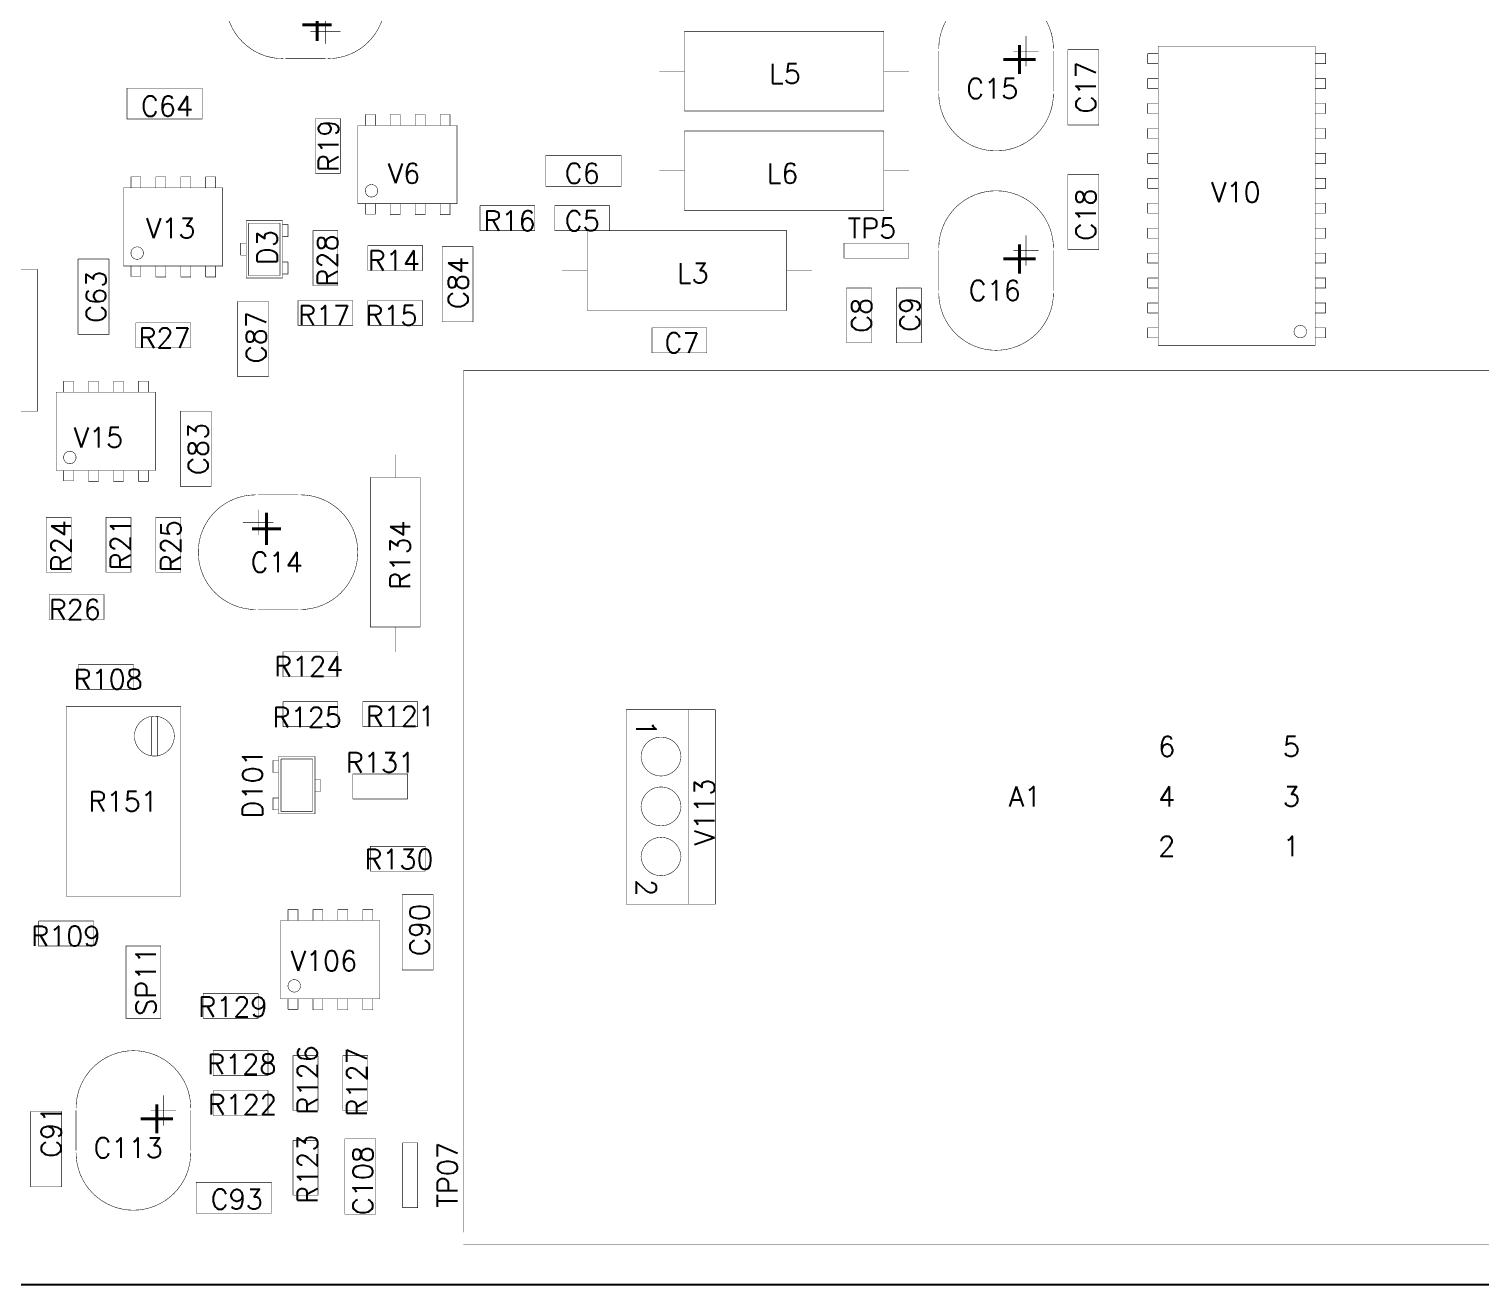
# Model space of a CAD drawing. Extents: x 4.94 to 13.12, y 3.81 to 8.64.
# Drawn here: x 7.936 to 10.847, y 3.815 to 6.335 of the extents above; entities that cross this region are included whole.
import ezdxf

# ---------------------------------------------------------------- set-up
doc = ezdxf.new("R2010")
doc.units = 0
doc.header["$LTSCALE"] = 25
doc.layers.get('0').update_dxf_attribs({"linetype": 'CONTINUOUS'})
for name, color, linetype in [('BOARD-OUTLINE', 1, 'CONTINUOUS'), ('COMP-MIN-OUTLINE-WIDTH-1', 1, 'CONTINUOUS'), ('COMP-MIN-OUTLINE-WIDTH-2', 1, 'CONTINUOUS'), ('COMP-MIN-TEXT-WIDTH-0', 1, 'CONTINUOUS'), ('COMP-MIN-TEXT-WIDTH-1', 1, 'CONTINUOUS'), ('COMPONENT-NAME-MIN', 1, 'CONTINUOUS')]:
    doc.layers.add(name, color=color, linetype=linetype)
doc.styles.get("Standard").update_dxf_attribs({"font": 'simplex'})

# ---------------------------------------------------------------- blocks, each defined once
blk = doc.blocks.new('DISC')
at = {"const_width": 0.5}
blk.add_lwpolyline([(0, 0.25, 1), (0, -0.25, 1)], format="xyb", close=True, dxfattribs=at)
blk = doc.blocks.new('0', base_point=(1.5, 1))
at = {"layer": 'COMP-MIN-OUTLINE-WIDTH-1', "const_width": 0.001}
for points in [[(0.407, 0.146), (0.407, 1.874)], [(0.407, 1.874), (2.514, 1.874)], [(2.514, 1.874), (2.514, 0.122)], [(2.514, 0.122), (0.407, 0.122)]]:
    blk.add_lwpolyline(points, dxfattribs=at)
at = {"layer": 'COMP-MIN-OUTLINE-WIDTH-2', "const_width": 0.001}
for points in [[(0.843, 1.099, 1), (0.763, 1.099)], [(0.763, 1.099, 0.948), (0.843, 1.099, 1)], [(0.843, 0.999, 1), (0.763, 0.999)], [(0.763, 0.999, 0.948), (0.843, 0.999, 1)], [(0.843, 0.899, 0.973), (0.763, 0.899)], [(0.763, 0.899, 0.948), (0.843, 0.899, 0.973)]]:
    blk.add_lwpolyline(points, format="xyb", dxfattribs=at)
at = {"layer": 'COMP-MIN-OUTLINE-WIDTH-1', "xscale": 0.001, "yscale": 0.001}
for p in [(0.407, 1.874), (2.514, 1.874), (0.407, 0.146), (0.407, 0.122), (2.514, 0.122)]:
    blk.add_blockref('DISC', p, dxfattribs=at)
at = {"layer": 'COMP-MIN-OUTLINE-WIDTH-2', "xscale": 0.001, "yscale": 0.001}
for p in [(0.763, 1.099), (0.763, 1.099), (0.843, 1.099), (0.763, 0.999), (0.763, 0.999), (0.843, 0.999), (0.763, 0.899), (0.763, 0.899), (0.843, 0.899)]:
    blk.add_blockref('DISC', p, dxfattribs=at)
at = {"layer": 'COMP-MIN-TEXT-WIDTH-0'}
for s, p in [('6', (1.8, 1.1)), ('5', (2.05, 1.1)), ('4', (1.8, 1)), ('3', (2.05, 1)), ('2', (1.8, 0.9)), ('1', (2.05, 0.9))]:
    blk.add_text(s, height=0.04, dxfattribs=at).set_placement(p)
blk = doc.blocks.new('281', base_point=(1.025, 1.025))
at = {"layer": 'COMP-MIN-OUTLINE-WIDTH-2', "const_width": 0.001}
for points in [[(1.007, 1.056), (1.158, 1.056)], [(1.007, 0.994), (1.007, 1.056)], [(1.158, 1.056), (1.158, 0.994)], [(1.158, 0.994), (1.007, 0.994)]]:
    blk.add_lwpolyline(points, dxfattribs=at)
at = {"layer": 'COMP-MIN-OUTLINE-WIDTH-2', "xscale": 0.001, "yscale": 0.001}
for p in [(1.007, 1.056), (1.007, 1.056), (1.158, 1.056), (1.007, 0.994), (1.158, 0.994)]:
    blk.add_blockref('DISC', p, dxfattribs=at)
blk = doc.blocks.new('369', base_point=(2.075, 2.125))
at = {"layer": 'COMP-MIN-OUTLINE-WIDTH-1', "const_width": 0.001}
for points in [[(2.13, 2.24, 1), (2.13, 2.01)], [(2.22, 2.24, -1), (2.22, 2.01)]]:
    blk.add_lwpolyline(points, format="xyb", dxfattribs=at)
for points in [[(2.135, 2.24), (2.215, 2.24)], [(2.105, 2.185), (2.165, 2.185)], [(2.135, 2.21), (2.135, 2.16)], [(2.135, 2.01), (2.215, 2.01)]]:
    blk.add_lwpolyline(points, dxfattribs=at)
at = {"layer": 'COMP-MIN-OUTLINE-WIDTH-1', "xscale": 0.001, "yscale": 0.001}
for p in [(2.13, 2.24), (2.135, 2.24), (2.215, 2.24), (2.22, 2.24), (2.105, 2.185), (2.135, 2.21), (2.165, 2.185), (2.135, 2.16), (2.13, 2.01), (2.135, 2.01), (2.215, 2.01), (2.22, 2.01)]:
    blk.add_blockref('DISC', p, dxfattribs=at)
at = {"layer": 'COMP-MIN-TEXT-WIDTH-1'}
blk.add_text('+', height=0.075, dxfattribs=at).set_placement((2.11, 2.14))
blk = doc.blocks.new('454', base_point=(2.05, 2.125))
at = {"layer": 'COMP-MIN-OUTLINE-WIDTH-2', "const_width": 0.001}
for points in [[(2.008, 2.223), (2.292, 2.223)], [(2.008, 2.027), (2.008, 2.223)], [(2.292, 2.223), (2.292, 2.027)], [(2.292, 2.027), (2.008, 2.027)]]:
    blk.add_lwpolyline(points, dxfattribs=at)
at = {"layer": 'COMP-MIN-OUTLINE-WIDTH-2', "xscale": 0.001, "yscale": 0.001}
for p in [(2.008, 2.223), (2.008, 2.223), (2.292, 2.223), (2.008, 2.027), (2.292, 2.027)]:
    blk.add_blockref('DISC', p, dxfattribs=at)
blk = doc.blocks.new('325', base_point=(1.02, 1.03))
at = {"layer": 'COMP-MIN-OUTLINE-WIDTH-2', "const_width": 0.001}
for points in [[(1.005, 1.055), (1.115, 1.055)], [(1.005, 1.005), (1.005, 1.055)], [(1.115, 1.055), (1.115, 1.005)], [(1.115, 1.005), (1.005, 1.005)]]:
    blk.add_lwpolyline(points, dxfattribs=at)
at = {"layer": 'COMP-MIN-OUTLINE-WIDTH-2', "xscale": 0.001, "yscale": 0.001}
for p in [(1.005, 1.055), (1.005, 1.055), (1.115, 1.055), (1.005, 1.005), (1.115, 1.005)]:
    blk.add_blockref('DISC', p, dxfattribs=at)
blk = doc.blocks.new('498', base_point=(1.02, 1.105))
at = {"layer": 'COMP-MIN-OUTLINE-WIDTH-2', "const_width": 0.001}
for points in [[(1.008, 1.099), (1.008, 1.11)], [(1.008, 1.11), (1.032, 1.11)], [(1.032, 1.11), (1.032, 1.099)], [(1.083, 1.099), (1.083, 1.11)], [(1.083, 1.11), (1.107, 1.11)], [(1.107, 1.11), (1.107, 1.099)], [(1, 1.099), (1.115, 1.099)], [(1, 1.026), (1, 1.099)], [(1.005, 1.094), (1.005, 1.031)], [(1.11, 1.094), (1.005, 1.094)], [(1.11, 1.031), (1.11, 1.094)], [(1.115, 1.099), (1.115, 1.026)], [(1.115, 1.026), (1, 1.026)], [(1.005, 1.031), (1.11, 1.031)], [(1.045, 1.026), (1.045, 1.015)], [(1.069, 1.015), (1.069, 1.026)], [(1.045, 1.015), (1.069, 1.015)]]:
    blk.add_lwpolyline(points, dxfattribs=at)
at = {"layer": 'COMP-MIN-OUTLINE-WIDTH-2', "xscale": 0.001, "yscale": 0.001}
for p in [(1.008, 1.11), (1.032, 1.11), (1.083, 1.11), (1.107, 1.11), (1, 1.099), (1, 1.099), (1.005, 1.094), (1.005, 1.094), (1.008, 1.099), (1.032, 1.099), (1.083, 1.099), (1.107, 1.099), (1.11, 1.094), (1.115, 1.099), (1, 1.026), (1.005, 1.031), (1.045, 1.026), (1.069, 1.026), (1.11, 1.031), (1.115, 1.026), (1.045, 1.015), (1.069, 1.015)]:
    blk.add_blockref('DISC', p, dxfattribs=at)
blk = doc.blocks.new('758', base_point=(2.05, 2.05))
at = {"layer": 'COMP-MIN-OUTLINE-WIDTH-2', "const_width": 0.001}
for points in [[(2.1, 2.13), (2.1, 1.97)], [(2.5, 2.13), (2.1, 2.13)], [(2.5, 1.97), (2.5, 2.13)], [(2.05, 2.05), (2.1, 2.05)], [(2.5, 2.05), (2.55, 2.05)], [(2.1, 1.97), (2.5, 1.97)]]:
    blk.add_lwpolyline(points, dxfattribs=at)
at = {"layer": 'COMP-MIN-OUTLINE-WIDTH-2', "xscale": 0.001, "yscale": 0.001}
for p in [(2.1, 2.13), (2.1, 2.13), (2.5, 2.13), (2.05, 2.05), (2.1, 2.05), (2.5, 2.05), (2.55, 2.05), (2.1, 1.97), (2.5, 1.97)]:
    blk.add_blockref('DISC', p, dxfattribs=at)
blk = doc.blocks.new('886', base_point=(2.05, 2.05))
at = {"layer": 'COMP-MIN-OUTLINE-WIDTH-1', "const_width": 0.001}
for points in [[(2.1, 2.05), (2.1, 2.1)], [(2.1, 2.1), (2.4, 2.1)], [(2.4, 2.1), (2.4, 2.05)], [(2.05, 2.05), (2.1, 2.05)], [(2.1, 2.05), (2.1, 2)], [(2.4, 2.05), (2.445, 2.05)], [(2.4, 2), (2.4, 2.05)], [(2.1, 2), (2.4, 2)]]:
    blk.add_lwpolyline(points, dxfattribs=at)
at = {"layer": 'COMP-MIN-OUTLINE-WIDTH-1', "xscale": 0.001, "yscale": 0.001}
for p in [(2.1, 2.1), (2.4, 2.1), (2.05, 2.05), (2.1, 2.05), (2.1, 2.05), (2.4, 2.05), (2.4, 2.05), (2.445, 2.05), (2.1, 2), (2.4, 2)]:
    blk.add_blockref('DISC', p, dxfattribs=at)
blk = doc.blocks.new('817', base_point=(2.2, 2.1))
at = {"layer": 'COMP-MIN-OUTLINE-WIDTH-2', "const_width": 0.001}
for points in [[(2.01, 2.24), (2.01, 2.01)], [(2.39, 2.24), (2.01, 2.24)], [(2.39, 2.01), (2.39, 2.24)], [(2.293, 2.069), (2.369, 2.069)], [(2.371, 2.057), (2.291, 2.057)], [(2.01, 2.01), (2.39, 2.01)]]:
    blk.add_lwpolyline(points, dxfattribs=at)
for points in [[(2.371, 2.063, 1), (2.291, 2.063)], [(2.291, 2.063, 1), (2.371, 2.063, 1)]]:
    blk.add_lwpolyline(points, format="xyb", dxfattribs=at)
at = {"layer": 'COMP-MIN-OUTLINE-WIDTH-2', "xscale": 0.001, "yscale": 0.001}
for p in [(2.01, 2.24), (2.01, 2.24), (2.39, 2.24), (2.293, 2.069), (2.369, 2.069), (2.291, 2.063), (2.291, 2.063), (2.291, 2.057), (2.371, 2.063), (2.371, 2.057), (2.01, 2.01), (2.39, 2.01)]:
    blk.add_blockref('DISC', p, dxfattribs=at)
blk = doc.blocks.new('5050', base_point=(2.05, 2.05))
at = {"layer": 'COMP-MIN-OUTLINE-WIDTH-2', "const_width": 0.001}
for points in [[(2.16, 2.085), (2.015, 2.085)], [(2.015, 2.085), (2.015, 2.015)], [(2.16, 2.015), (2.16, 2.085)], [(2.015, 2.015), (2.16, 2.015)]]:
    blk.add_lwpolyline(points, dxfattribs=at)
at = {"layer": 'COMP-MIN-OUTLINE-WIDTH-2', "xscale": 0.001, "yscale": 0.001}
for p in [(2.015, 2.085), (2.16, 2.085), (2.015, 2.015), (2.015, 2.015), (2.16, 2.015)]:
    blk.add_blockref('DISC', p, dxfattribs=at)
blk = doc.blocks.new('945', base_point=(2.075, 2.075))
at = {"layer": 'COMP-MIN-OUTLINE-WIDTH-2', "const_width": 0.001}
for points in [[(2.01, 2.09), (2.01, 2.06)], [(2.14, 2.09), (2.01, 2.09)], [(2.14, 2.06), (2.14, 2.09)], [(2.01, 2.06), (2.14, 2.06)]]:
    blk.add_lwpolyline(points, dxfattribs=at)
at = {"layer": 'COMP-MIN-OUTLINE-WIDTH-2', "xscale": 0.001, "yscale": 0.001}
for p in [(2.01, 2.09), (2.01, 2.09), (2.14, 2.09), (2.01, 2.06), (2.14, 2.06)]:
    blk.add_blockref('DISC', p, dxfattribs=at)
blk = doc.blocks.new('1524', base_point=(1.025, 1.04))
at = {"layer": 'COMP-MIN-OUTLINE-WIDTH-1', "const_width": 0.001}
for points in [[(1.6, 1.39), (1, 1.39)], [(1, 1.39), (1, 1.075)], [(1.6, 1.075), (1.6, 1.39)], [(1, 1.075), (1.6, 1.075)]]:
    blk.add_lwpolyline(points, dxfattribs=at)
for points in [[(1.04, 1.105, 1), (1.015, 1.105)], [(1.015, 1.105, 1), (1.04, 1.105, 1)]]:
    blk.add_lwpolyline(points, format="xyb", dxfattribs=at)
at = {"layer": 'COMP-MIN-OUTLINE-WIDTH-2', "const_width": 0.001}
for points in [[(1.015, 1.39), (1.015, 1.411)], [(1.015, 1.411), (1.035, 1.411)], [(1.035, 1.411), (1.035, 1.39)], [(1.065, 1.39), (1.065, 1.411)], [(1.065, 1.411), (1.085, 1.411)], [(1.085, 1.411), (1.085, 1.39)], [(1.115, 1.39), (1.115, 1.411)], [(1.115, 1.411), (1.135, 1.411)], [(1.135, 1.411), (1.135, 1.39)], [(1.165, 1.39), (1.165, 1.411)], [(1.165, 1.411), (1.185, 1.411)], [(1.185, 1.411), (1.185, 1.39)], [(1.215, 1.39), (1.215, 1.411)], [(1.215, 1.411), (1.235, 1.411)], [(1.235, 1.411), (1.235, 1.39)], [(1.265, 1.39), (1.265, 1.411)], [(1.265, 1.411), (1.285, 1.411)], [(1.285, 1.411), (1.285, 1.39)], [(1.315, 1.39), (1.315, 1.411)], [(1.315, 1.411), (1.335, 1.411)], [(1.335, 1.411), (1.335, 1.39)], [(1.365, 1.39), (1.365, 1.411)], [(1.365, 1.411), (1.385, 1.411)], [(1.385, 1.411), (1.385, 1.39)], [(1.415, 1.39), (1.415, 1.411)], [(1.415, 1.411), (1.435, 1.411)], [(1.435, 1.411), (1.435, 1.39)], [(1.465, 1.39), (1.465, 1.411)], [(1.465, 1.411), (1.485, 1.411)], [(1.485, 1.411), (1.485, 1.39)], [(1.515, 1.39), (1.515, 1.411)], [(1.515, 1.411), (1.535, 1.411)], [(1.535, 1.411), (1.535, 1.39)], [(1.565, 1.39), (1.565, 1.411)], [(1.565, 1.411), (1.585, 1.411)], [(1.585, 1.411), (1.585, 1.39)], [(1.015, 1.054), (1.015, 1.075)], [(1.035, 1.054), (1.015, 1.054)], [(1.035, 1.075), (1.035, 1.054)], [(1.065, 1.054), (1.065, 1.075)], [(1.085, 1.054), (1.065, 1.054)], [(1.085, 1.075), (1.085, 1.054)], [(1.115, 1.054), (1.115, 1.075)], [(1.135, 1.054), (1.115, 1.054)], [(1.135, 1.075), (1.135, 1.054)], [(1.165, 1.054), (1.165, 1.075)], [(1.185, 1.054), (1.165, 1.054)], [(1.185, 1.075), (1.185, 1.054)], [(1.215, 1.054), (1.215, 1.075)], [(1.235, 1.054), (1.215, 1.054)], [(1.235, 1.075), (1.235, 1.054)], [(1.265, 1.054), (1.265, 1.075)], [(1.285, 1.054), (1.265, 1.054)], [(1.285, 1.075), (1.285, 1.054)], [(1.315, 1.054), (1.315, 1.075)], [(1.335, 1.054), (1.315, 1.054)], [(1.335, 1.075), (1.335, 1.054)], [(1.365, 1.054), (1.365, 1.075)], [(1.385, 1.054), (1.365, 1.054)], [(1.385, 1.075), (1.385, 1.054)], [(1.415, 1.054), (1.415, 1.075)], [(1.435, 1.054), (1.415, 1.054)], [(1.435, 1.075), (1.435, 1.054)], [(1.465, 1.054), (1.465, 1.075)], [(1.485, 1.054), (1.465, 1.054)], [(1.485, 1.075), (1.485, 1.054)], [(1.515, 1.054), (1.515, 1.075)], [(1.535, 1.054), (1.515, 1.054)], [(1.535, 1.075), (1.535, 1.054)], [(1.565, 1.054), (1.565, 1.075)], [(1.585, 1.054), (1.565, 1.054)], [(1.585, 1.075), (1.585, 1.054)]]:
    blk.add_lwpolyline(points, dxfattribs=at)
at = {"layer": 'COMP-MIN-OUTLINE-WIDTH-1', "xscale": 0.001, "yscale": 0.001}
for p in [(1, 1.39), (1.6, 1.39), (1.015, 1.105), (1.015, 1.105), (1.04, 1.105), (1, 1.075), (1, 1.075), (1.6, 1.075)]:
    blk.add_blockref('DISC', p, dxfattribs=at)
at = {"layer": 'COMP-MIN-OUTLINE-WIDTH-2', "xscale": 0.001, "yscale": 0.001}
for p in [(1.015, 1.411), (1.035, 1.411), (1.065, 1.411), (1.085, 1.411), (1.115, 1.411), (1.135, 1.411), (1.165, 1.411), (1.185, 1.411), (1.215, 1.411), (1.235, 1.411), (1.265, 1.411), (1.285, 1.411), (1.315, 1.411), (1.335, 1.411), (1.365, 1.411), (1.385, 1.411), (1.415, 1.411), (1.435, 1.411), (1.465, 1.411), (1.485, 1.411), (1.515, 1.411), (1.535, 1.411), (1.565, 1.411), (1.585, 1.411), (1.015, 1.39), (1.035, 1.39), (1.065, 1.39), (1.085, 1.39), (1.115, 1.39), (1.135, 1.39), (1.165, 1.39), (1.185, 1.39), (1.215, 1.39), (1.235, 1.39), (1.265, 1.39), (1.285, 1.39), (1.315, 1.39), (1.335, 1.39), (1.365, 1.39), (1.385, 1.39), (1.415, 1.39), (1.435, 1.39), (1.465, 1.39), (1.485, 1.39), (1.515, 1.39), (1.535, 1.39), (1.565, 1.39), (1.585, 1.39), (1.015, 1.075), (1.015, 1.054), (1.035, 1.075), (1.035, 1.054), (1.065, 1.075), (1.065, 1.054), (1.085, 1.075), (1.085, 1.054), (1.115, 1.075), (1.115, 1.054), (1.135, 1.075), (1.135, 1.054), (1.165, 1.075), (1.165, 1.054), (1.185, 1.075), (1.185, 1.054), (1.215, 1.075), (1.215, 1.054), (1.235, 1.075), (1.235, 1.054), (1.265, 1.075), (1.265, 1.054), (1.285, 1.075), (1.285, 1.054), (1.315, 1.075), (1.315, 1.054), (1.335, 1.075), (1.335, 1.054), (1.365, 1.075), (1.365, 1.054), (1.385, 1.075), (1.385, 1.054), (1.415, 1.075), (1.415, 1.054), (1.435, 1.075), (1.435, 1.054), (1.465, 1.075), (1.465, 1.054), (1.485, 1.075), (1.485, 1.054), (1.515, 1.075), (1.515, 1.054), (1.535, 1.075), (1.535, 1.054), (1.565, 1.075), (1.565, 1.054), (1.585, 1.075), (1.585, 1.054)]:
    blk.add_blockref('DISC', p, dxfattribs=at)
blk = doc.blocks.new('2551', base_point=(1.025, 1.04))
at = {"layer": 'COMP-MIN-OUTLINE-WIDTH-1', "const_width": 0.001}
for points in [[(1, 1.211), (1.199, 1.211)], [(1, 1.054), (1, 1.211)], [(1.199, 1.211), (1.199, 1.054)], [(1.199, 1.054), (1, 1.054)]]:
    blk.add_lwpolyline(points, dxfattribs=at)
for points in [[(1.04, 1.08, 1), (1.015, 1.08)], [(1.015, 1.08, 1), (1.04, 1.08, 1)]]:
    blk.add_lwpolyline(points, format="xyb", dxfattribs=at)
at = {"layer": 'COMP-MIN-OUTLINE-WIDTH-2', "const_width": 0.001}
for points in [[(1.035, 1.233), (1.015, 1.233)], [(1.015, 1.233), (1.015, 1.211)], [(1.035, 1.211), (1.035, 1.233)], [(1.065, 1.211), (1.065, 1.233)], [(1.065, 1.233), (1.085, 1.233)], [(1.085, 1.233), (1.085, 1.211)], [(1.115, 1.211), (1.115, 1.233)], [(1.115, 1.233), (1.135, 1.233)], [(1.135, 1.233), (1.135, 1.211)], [(1.165, 1.211), (1.165, 1.233)], [(1.165, 1.233), (1.185, 1.233)], [(1.185, 1.233), (1.185, 1.211)], [(1.015, 1.054), (1.015, 1.033)], [(1.035, 1.033), (1.035, 1.054)], [(1.065, 1.054), (1.065, 1.032)], [(1.085, 1.032), (1.085, 1.054)], [(1.115, 1.054), (1.115, 1.032)], [(1.135, 1.032), (1.135, 1.054)], [(1.165, 1.054), (1.165, 1.032)], [(1.185, 1.032), (1.185, 1.054)], [(1.015, 1.033), (1.035, 1.033)], [(1.065, 1.032), (1.085, 1.032)], [(1.115, 1.032), (1.135, 1.032)], [(1.165, 1.032), (1.185, 1.032)]]:
    blk.add_lwpolyline(points, dxfattribs=at)
at = {"layer": 'COMP-MIN-OUTLINE-WIDTH-1', "xscale": 0.001, "yscale": 0.001}
for p in [(1, 1.211), (1, 1.211), (1.199, 1.211), (1.015, 1.08), (1.015, 1.08), (1.04, 1.08), (1, 1.054), (1.199, 1.054)]:
    blk.add_blockref('DISC', p, dxfattribs=at)
at = {"layer": 'COMP-MIN-OUTLINE-WIDTH-2', "xscale": 0.001, "yscale": 0.001}
for p in [(1.015, 1.233), (1.035, 1.233), (1.065, 1.233), (1.085, 1.233), (1.115, 1.233), (1.135, 1.233), (1.165, 1.233), (1.185, 1.233), (1.015, 1.211), (1.035, 1.211), (1.065, 1.211), (1.085, 1.211), (1.115, 1.211), (1.135, 1.211), (1.165, 1.211), (1.185, 1.211), (1.015, 1.054), (1.035, 1.054), (1.065, 1.054), (1.085, 1.054), (1.115, 1.054), (1.135, 1.054), (1.165, 1.054), (1.185, 1.054), (1.015, 1.033), (1.035, 1.033), (1.065, 1.032), (1.085, 1.032), (1.115, 1.032), (1.135, 1.032), (1.165, 1.032), (1.185, 1.032)]:
    blk.add_blockref('DISC', p, dxfattribs=at)
blk = doc.blocks.new('2703', base_point=(2.1, 2.075))
at = {"layer": 'COMP-MIN-OUTLINE-WIDTH-1', "const_width": 0.001}
for points in [[(2.005, 2.184), (2.395, 2.184)], [(2.005, 2.005), (2.005, 2.184)], [(2.395, 2.184), (2.395, 2.005)], [(2.005, 2.13), (2.395, 2.13)], [(2.395, 2.005), (2.005, 2.005)]]:
    blk.add_lwpolyline(points, dxfattribs=at)
at = {"layer": 'COMP-MIN-OUTLINE-WIDTH-1', "xscale": 0.001, "yscale": 0.001}
for p in [(2.005, 2.184), (2.005, 2.184), (2.395, 2.184), (2.005, 2.13), (2.395, 2.13), (2.005, 2.005), (2.395, 2.005)]:
    blk.add_blockref('DISC', p, dxfattribs=at)
at = {"layer": 'COMP-MIN-TEXT-WIDTH-0'}
for s, p in [('1', (2.025, 2.025)), ('2', (2.345, 2.025))]:
    blk.add_text(s, height=0.04, dxfattribs=at).set_placement(p)

msp = doc.modelspace()

# ---------------------------------------------------------------- linework, layer by layer
at = {"layer": 'BOARD-OUTLINE'}
msp.add_lwpolyline([(4.939, 3.815), (4.939, 8.638), (13.119, 8.638), (13.119, 3.815), (4.94, 3.815)], dxfattribs=at)

# ---------------------------------------------------------------- block references
for name, p, rotation in [('369', (8.59, 6.39), 180), ('369', (9.875, 6.35), 270), ('281', (10.05, 6.275), 270), ('1524', (10.55, 5.725), 90), ('325', (8.535, 6.14), 270), ('281', (10.05, 6.025), 270), ('369', (9.875, 5.95), 270), ('498', (8.45, 5.93), 270), ('325', (8.53, 5.835), 90), ('281', (8.795, 5.765), 90), ('454', (7.855, 5.81), 270), ('281', (8.065, 5.74), 90), ('325', (9.6, 5.8), 270), ('325', (9.7, 5.8), 270), ('281', (8.385, 5.655), 90), ('281', (8.27, 5.55), 270), ('886', (8.67, 5.085), 90), ('325', (7.995, 5.34), 270), ('325', (8.115, 5.34), 270), ('325', (8.215, 5.34), 270), ('325', (8.13, 5.035), 180), ('325', (8.7, 4.96), 180), ('817', (8.15, 4.785), 90), ('2703', (9.203, 4.874), 270), ('498', (8.43, 4.78), 90), ('281', (8.715, 4.465), 90), ('325', (8.05, 4.52), 180), ('5050', (8.165, 4.385), 90), ('325', (8.38, 4.375), 180), ('369', (8.145, 4.225), 270), ('325', (8.4, 4.26), 180), ('325', (8.49, 4.18), 90), ('325', (8.59, 4.18), 90), ('281', (7.97, 4.03), 90), ('325', (8.49, 4.09), 270), ('281', (8.6, 4.09), 270), ('945', (8.7, 4.035), 90)]:
    msp.add_blockref(name, p, dxfattribs=dict(rotation=rotation))
for name, p in [('758', (9.2, 6.25)), ('281', (8.15, 6.185)), ('2551', (8.62, 5.97)), ('758', (9.2, 6.05)), ('281', (8.99, 6.05)), ('2551', (8.15, 5.845)), ('325', (8.855, 5.955)), ('325', (9.005, 5.955)), ('758', (9.005, 5.85)), ('325', (8.63, 5.875)), ('945', (9.635, 5.89)), ('325', (8.49, 5.765)), ('325', (8.63, 5.765)), ('325', (8.165, 5.72)), ('325', (9.2, 5.71)), ('0', (9.9, 4.775)), ('2551', (8.015, 5.435)), ('369', (8.335, 5.285)), ('325', (7.991, 5.175)), ('325', (8.46, 5.06)), ('325', (8.46, 4.96)), ('325', (8.6, 4.815)), ('325', (8.635, 4.67)), ('2551', (8.465, 4.375)), ('325', (8.32, 4.18)), ('281', (8.289, 3.99))]:
    msp.add_blockref(name, p)

# ---------------------------------------------------------------- texts
at = {"layer": 'COMPONENT-NAME-MIN'}
for s, p in [('L5', (9.42, 6.225)), ('C15', (9.815, 6.195)), ('C64', (8.16, 6.16)), ('V6', (8.655, 6.025)), ('C6', (9.01, 6.025)), ('L6', (9.415, 6.025)), ('V10', (10.306, 5.987)), ('R16', (8.847, 5.93)), ('C5', (9.01, 5.93)), ('V13', (8.17, 5.915)), ('TP5', (9.577, 5.915)), ('R14', (8.615, 5.85)), ('L3', (9.235, 5.825)), ('C16', (9.82, 5.79)), ('R17', (8.475, 5.74)), ('R15', (8.61, 5.74)), ('R27', (8.155, 5.695)), ('C7', (9.21, 5.685)), ('V15', (8.025, 5.495)), ('C14', (8.38, 5.245)), ('R26', (7.975, 5.15)), ('R124', (8.427, 5.036)), ('R108', (8.025, 5.01)), ('R125', (8.424, 4.934)), ('R121', (8.611, 4.936)), ('R131', (8.571, 4.843)), ('R151', (8.055, 4.765)), ('A1', (9.9, 4.775)), ('R130', (8.608, 4.649)), ('R109', (7.94, 4.495)), ('V106', (8.46, 4.445)), ('R129', (8.275, 4.353)), ('R128', (8.293, 4.238)), ('R122', (8.294, 4.157)), ('C113', (8.065, 4.07)), ('C93', (8.3, 3.967))]:
    msp.add_text(s, height=0.04, dxfattribs=at).set_placement(p)
for s, p in [('C17', (10.075, 6.165)), ('R19', (8.556, 6.048)), ('C18', (10.075, 5.91)), ('D3', (8.433, 5.861)), ('R28', (8.554, 5.818)), ('C84', (8.816, 5.773)), ('C63', (8.09, 5.745)), ('C8', (9.625, 5.725)), ('C9', (9.722, 5.727)), ('C87', (8.411, 5.664)), ('C83', (8.295, 5.44)), ('R24', (8.02, 5.245)), ('R21', (8.139, 5.249)), ('R25', (8.24, 5.245)), ('R134', (8.7, 5.21)), ('D101', (8.404, 4.751)), ('V113', (9.31, 4.697)), ('C90', (8.739, 4.475)), ('SP11', (8.19, 4.355)), ('R126', (8.514, 4.157)), ('R127', (8.613, 4.153)), ('C91', (8, 4.07)), ('R123', (8.514, 3.978)), ('C108', (8.625, 3.955)), ('TP07', (8.795, 3.97))]:
    msp.add_text(s, height=0.04, rotation=90, dxfattribs=at).set_placement(p)

doc.saveas('drawing.dxf')
